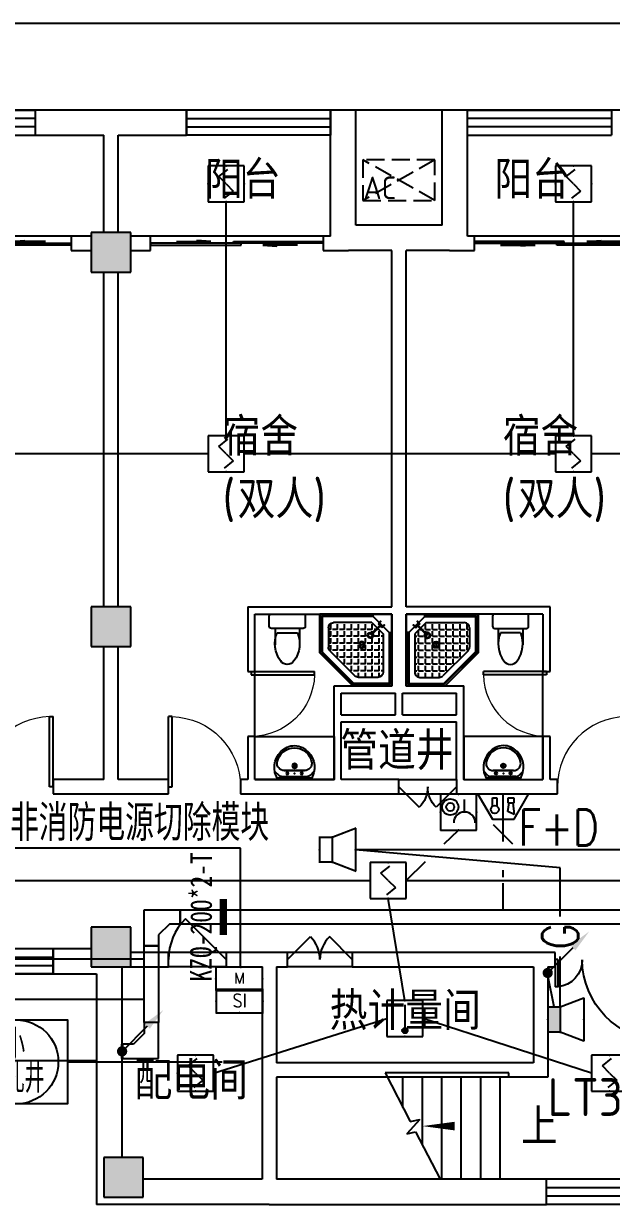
# Model space of a CAD drawing. Extents: x 1725663 to 4653551, y -550461 to 248782.
# Drawn here: x 2293231 to 2301393, y -43388 to -26988 of the extents above; entities that cross this region are included whole.
import ezdxf
from ezdxf.enums import TextEntityAlignment as Align

# ---------------------------------------------------------------- set-up
doc = ezdxf.new("R2010")
doc.units = 0
doc.header["$LTSCALE"] = 1000
doc.linetypes.add('DASH', pattern=[0.35, 0.25, -0.1])
for name, color, linetype in [('0-底图', 7, 'Continuous'), ('A-FLOR-STRS', 140, 'Continuous'), ('BTTK', 7, 'Continuous'), ('CABLETRAY', 4, 'Continuous'), ('CABLETRAY_DIM', 3, 'Continuous'), ('CLAYER', 7, 'Continuous'), ('COLUMN', 255, 'Continuous'), ('DIM-消防', 3, 'Continuous'), ('DIM_SYMB', 3, 'Continuous'), ('DOOR_FIRE', 4, 'Continuous'), ('EQUIP-广播', 3, 'Continuous'), ('EQUIP-消防', 3, 'Continuous'), ('GROUND', 2, 'Continuous'), ('LWIRE', 4, 'Continuous'), ('PUB_HATCH', 8, 'Continuous'), ('PUB_TEXT', 7, 'Continuous'), ('WALL', 2, 'Continuous'), ('WINDOW', 4, 'Continuous'), ('WIRE-消防', 1, 'Continuous'), ('WIRE-照明', 6, 'Continuous'), ('抗震支吊架', 2, 'Continuous'), ('洁具', 213, 'Continuous'), ('空调外机', 211, 'Continuous')]:
    doc.layers.add(name, color=color, linetype=linetype)
doc.styles.add('_TCH_DIM', font='SIMPLEX', dxfattribs={"width": 0.8, "height": 5, "bigfont": 'HZTXT'})
doc.styles.add('_TEL_DIM', font='SIMPLEX', dxfattribs={"width": 0.8, "height": 3.5, "bigfont": 'HZTXT'})
doc.styles.add('kzcad', font='', dxfattribs={"width": 0.8})
doc.styles.get("Standard").update_dxf_attribs({"font": 'geniso.shx', "bigfont": 'hztxt.shx'})
doc.styles.add('中西文等高字体', font='tssdeng.shx', dxfattribs={"width": 0.8, "bigfont": 'tssdchn.shx'})
doc.styles.get('kzcad').set_extended_font_data('SimSun')

# ---------------------------------------------------------------- blocks, each defined once
blk = doc.blocks.new('$Equip$00002649')
for p, q in [((-0.5, 0.5), (-0.5, -0.5)), ((0.5, 0.5), (-0.5, 0.5)), ((-0.2, 0.2), (0.05, 0.4)), ((0.5, -0.5), (0.5, 0.5)), ((0, 0), (-0.2, 0.2)), ((0, 0), (0.2, -0.2)), ((0.2, -0.2), (-0.05, -0.4)), ((-0.5, -0.5), (0.5, -0.5))]:
    blk.add_line(p, q)
at = {"const_width": 0.02}
blk.add_lwpolyline([(-0.5, 0.5), (0.5, 0.5), (0.5, -0.5), (-0.5, -0.5), (-0.5, 0.5), (0.5, 0.5)], dxfattribs=at)
for p in [(0, 0.5), (-0.5, 0), (0.5, 0), (0, -0.5)]:
    blk.add_point(p)
at = {"color": 7, "flags": 1}
for tag, height, p in [('A', 0.00002, (0, 0)), ('B', 0.4, (0.762, -0.208))]:
    blk.add_attdef(tag, text='', height=height, dxfattribs=at).set_placement(p, align=Align.MIDDLE_CENTER)
blk = doc.blocks.new('$equip$00002655')
for p, q in [((-0.5, 1), (-0.5, 0)), ((0.5, 1), (-0.5, 1)), ((0.5, 0), (0.5, 1)), ((-0.169, 0.5), (-0.169, 0.15)), ((-0.5, 0), (0.5, 0))]:
    blk.add_line(p, q)
at = {"const_width": 0.04}
blk.add_lwpolyline([(-0.5, 1), (0.5, 1), (0.5, 0), (-0.5, 0), (-0.5, 1), (0.5, 1)], dxfattribs=at)
for radius in [0.226, 0.113]:
    blk.add_circle((0.227, 0.36), radius)
blk.add_arc((-0.169, 0.8), 0.3, 180, 0)
for p in [(0, 1), (-0.5, 0.5), (0.5, 0.5), (0, 0)]:
    blk.add_point(p)
at = {"color": 7, "flags": 1}
for tag, height, p in [('B', 0.4, (0.762, 0.292)), ('A', 0.00002, (0, 0))]:
    blk.add_attdef(tag, text='', height=height, dxfattribs=at).set_placement(p, align=Align.MIDDLE_CENTER)
blk = doc.blocks.new('$equip$00002679')
for p, q in [((-0.3, 0.699), (-0.703, 0)), ((0.3, 0.699), (-0.3, 0.699)), ((0.3, 0.699), (-0.3, 0.699)), ((0, 0.699), (0, 0)), ((0.703, 0), (0.3, 0.699)), ((-0.264, 0.249), (-0.304, 0.569)), ((-0.304, 0.569), (-0.128, 0.489)), ((-0.128, 0.489), (-0.168, 0.249)), ((0.174, 0.11), (0.174, 0.338)), ((0.294, 0.338), (0.294, 0.11)), ((-0.703, 0), (0.703, 0)), ((-0.304, 0.249), (-0.304, 0.113)), ((-0.128, 0.249), (-0.304, 0.249)), ((-0.304, 0.113), (-0.128, 0.113)), ((-0.128, 0.113), (-0.128, 0.249)), ((0.294, 0.11), (0.174, 0.11))]:
    blk.add_line(p, q)
at = {"const_width": 0.04}
for points in [[(-0.299, 0.699), (0.301, 0.699), (0.703, 0), (-0.702, 0), (-0.299, 0.699), (0.301, 0.699)], [(-0.3, 0.699), (0.3, 0.699), (0.703, 0), (-0.703, 0), (-0.3, 0.699), (0.3, 0.699)]]:
    blk.add_lwpolyline(points, dxfattribs=at)
blk.add_circle((0.234, 0.43), 0.111)
for p in [(0, 0.699), (-0.501, 0.349), (0.502, 0.349), (0, 0)]:
    blk.add_point(p)
at = {"color": 7, "flags": 1}
for tag, height, p in [('B', 0.4, (0.961, 0.299)), ('A', 0.00002, (0, 0))]:
    blk.add_attdef(tag, text='', height=height, dxfattribs=at).set_placement(p, align=Align.MIDDLE_CENTER)
blk = doc.blocks.new('$TelecSys$00000079')
for p, q in [((0.7, 0.7), (0, 0)), ((0.104, 0.104), (0.104, 0.104)), ((-0.104, -0.104), (-0.104, -0.104))]:
    blk.add_line(p, q)
at = {"const_width": 0.142}
blk.add_lwpolyline([(-0.071, 0, 1), (0.071, 0, 1)], format="xyb", close=True, dxfattribs=at)
blk.add_solid([(0.63, 0.77), (0.77, 0.63), (1.15, 1.15)])
at = {"width": 0.8, "flags": 9}
blk.add_attdef('A', (0, 0), '', height=0.00002, dxfattribs=at)
blk = doc.blocks.new('$Equip$00002648')
for p, q in [((-0.5, 0.5), (-0.5, -0.5)), ((0.5, 0.5), (-0.5, 0.5)), ((0, 0.375), (0, -0.412)), ((0.5, -0.5), (0.5, 0.5)), ((-0.5, -0.5), (0.5, -0.5))]:
    blk.add_line(p, q)
at = {"const_width": 0.02}
blk.add_lwpolyline([(-0.5, 0.5), (0.5, 0.5), (0.5, -0.5), (-0.5, -0.5), (-0.5, 0.5), (0.5, 0.5)], dxfattribs=at)
blk.add_circle((0, -0.338), 0.075)
for p in [(0, 0.5), (-0.5, 0), (0.5, 0), (0, -0.5)]:
    blk.add_point(p)
for points in [[(-0.065, -0.3), (0.065, -0.3), (-0.075, -0.338), (0.075, -0.338)], [(-0.038, -0.273), (0.037, -0.273), (-0.065, -0.3), (0.065, -0.3)], [(0, -0.263), (0, -0.263), (-0.038, -0.273), (0.037, -0.273)], [(-0.065, -0.375), (0.065, -0.375), (-0.075, -0.338), (0.075, -0.338)], [(-0.038, -0.402), (0.037, -0.402), (-0.065, -0.375), (0.065, -0.375)], [(0, -0.412), (0, -0.412), (-0.038, -0.402), (0.037, -0.402)]]:
    blk.add_solid(points)
at = {"color": 7, "flags": 1}
for tag, height, p in [('A', 0.00002, (0, 0)), ('B', 0.4, (0.762, -0.208))]:
    blk.add_attdef(tag, text='', height=height, dxfattribs=at).set_placement(p, align=Align.MIDDLE_CENTER)
blk = doc.blocks.new('$TelecSys$00000111')
blk.add_line((0.268, 0.268), (-0.268, -0.268))
at = {"color": 7, "style": '_TEL_DIM', "width": 0.8}
blk.add_attdef('N', text='', height=1, dxfattribs=at).set_placement((-0.212, 0.579), align=Align.MIDDLE)
blk = doc.blocks.new('$equip$00002982')
for p, q in [((0, 0.35), (0.35, 0.35)), ((0, 0.35), (0, -0.35)), ((0.35, 0.35), (1, 0.6)), ((0.35, 0.35), (0.35, -0.35)), ((1, 0.6), (1, -0.6)), ((0.35, -0.35), (0, -0.35)), ((1, -0.6), (0.35, -0.35))]:
    blk.add_line(p, q)
at = {"const_width": 0.04}
blk.add_lwpolyline([(0.35, 0.35), (0, 0.35), (0, -0.35), (0.35, -0.35), (1, -0.6), (1, 0.6), (0.35, 0.35), (0, 0.35)], dxfattribs=at)
for p in [(0.35, 0.35), (0, 0), (1, 0), (0.35, -0.35)]:
    blk.add_point(p)
at = {"color": 7, "style": '_TEL_DIM', "flags": 1}
for tag in ['A', 'REMARK']:
    blk.add_attdef(tag, text='', height=0.00002, dxfattribs=at).set_placement((0, 0), align=Align.MIDDLE_CENTER)
blk = doc.blocks.new('$equip$00002984')
blk.add_hatch(color=256).paths.add_polyline_path([(0.35, 0.35), (0, 0.35), (0, -0.35), (0.35, -0.35)])
for p, q in [((0, 0.35), (0, -0.35)), ((0, 0.35), (0.35, 0.35)), ((0.35, 0.35), (1, 0.6)), ((0.35, 0.35), (0.35, -0.35)), ((1, 0.6), (1, -0.6)), ((0.35, -0.35), (0, -0.35)), ((1, -0.6), (0.35, -0.35))]:
    blk.add_line(p, q)
at = {"const_width": 0.02}
blk.add_lwpolyline([(0.35, 0.35), (0, 0.35), (0, -0.35), (0.35, -0.35), (1, -0.6), (1, 0.6), (0.35, 0.35), (0, 0.35)], dxfattribs=at)
for p in [(0.35, 0.35), (0, 0), (1, 0), (0.35, -0.35)]:
    blk.add_point(p)
at = {"color": 7, "style": '_TEL_DIM', "flags": 1}
for tag in ['A', 'REMARK']:
    blk.add_attdef(tag, text='', height=0.00002, dxfattribs=at).set_placement((0, 0), align=Align.MIDDLE_CENTER)
blk = doc.blocks.new('$equip_U$00000157(WIN7-PC-dian)')
for p, q in [((-0.65, 0.65), (-0.65, 0)), ((0.65, 0.65), (-0.65, 0.65)), ((0.65, 0), (0.65, 0.65)), ((-0.65, 0), (0.65, 0))]:
    blk.add_line(p, q)
for p in [(0.041, 0.65), (-0.65, 0.325), (0.041, 0), (0.65, 0.325)]:
    blk.add_point(p)
at = {"color": 7, "style": '_TEL_DIM'}
blk.add_attdef('$TEXT$', text='', height=0.3, dxfattribs=at).set_placement((0.006, 0.343), align=Align.MIDDLE_CENTER)
at = {"color": 7, "style": '_TEL_DIM', "flags": 1}
for tag in ['A', 'REMARK']:
    blk.add_attdef(tag, text='', height=0.00002, dxfattribs=at).set_placement((0, 0), align=Align.MIDDLE_CENTER)
at = {"layer": 'EQUIP-消防', "color": 7, "style": '_TEL_DIM', "flags": 1}
blk.add_attdef('REMARK', text='', height=0.00002, dxfattribs=at).set_placement((0, 0), align=Align.MIDDLE_CENTER)
blk.add_attdef('REMARK', text='', height=0.00002, dxfattribs=at).set_placement((0, 0), align=Align.MIDDLE_CENTER)
blk = doc.blocks.new('A$C74FB5005')
at = {"layer": 'WIRE-照明'}
blk.add_lwpolyline([(0, 1167), (1417, 1167), (1417, 0), (0, 0)], close=True, dxfattribs=at)
blk.add_circle((708, 583), 583, dxfattribs=at)
at = {"layer": 'BTTK', "style": '中西文等高字体', "width": 0.7}
for s, height, p in [('小', 417, (552, 618)), ('手孔井', 416.7, (267, 158))]:
    blk.add_text(s, height=height, dxfattribs=at).set_placement(p)
blk = doc.blocks.new('jhgj')
at = {"layer": 'WIRE-照明'}
blk.add_line((2574379, -38346), (2576530, -38346), dxfattribs=at)
blk.add_blockref('A$C74FB5005', (2572962, -38929), dxfattribs=at)
blk = doc.blocks.new('1F平面-CAD导入_dwg_Drawing4_t3_dwg_$plan$00001613-474159-1F-927810-1F')
at = {"layer": '洁具'}
for p, q in [((-200, 170), (-430, 170)), ((-30, 250), (-170, 250)), ((-260, -140), (-260, 140)), ((-200, -170), (-200, -220)), ((-170, -250), (-30, -250))]:
    blk.add_line(p, q, dxfattribs=at)
for points in [[(-200, 220), (-200, 170), (-200, -170), (-430, -170)], [(0, -220), (0, 220)]]:
    blk.add_lwpolyline(points, dxfattribs=at)
for centre, radius, start, end in [((-413, -227), 398, 67.4505, 126.6381), ((-170, 220), 30, 90, 180), ((-30, 220), 30, 0, 90), ((-590, 0), 110, 123.4509, 236.5491), ((-413, 227), 398, 233.3619, 292.5495), ((-170, -220), 30, 180, 270), ((-30, -220), 30, 270, 0)]:
    blk.add_arc(centre, radius, start, end, dxfattribs=at)
blk = doc.blocks.new('$lvtry$00000169')
at = {"color": 0}
for p, q in [((259, -36), (259, 0)), ((259, -36), (36, -259)), ((276, -120), (120, -276)), ((144, -151), (291, -298)), ((151, -144), (298, -291)), ((259, -24), (976, -24)), ((259, -36), (964, -36)), ((270, -213), (270, -143)), ((276, -120), (808, -120)), ((366, -213), (366, -143)), ((462, -213), (462, -143)), ((558, -213), (558, -143)), ((655, -213), (655, -143)), ((751, -213), (751, -143)), ((847, -213), (847, -143)), ((964, -36), (976, -24)), ((964, -36), (964, -525)), ((976, -24), (976, -530)), ((36, -259), (0, -259)), ((24, -259), (24, -976)), ((36, -259), (36, -964)), ((120, -276), (120, -808)), ((120, -309), (147, -309)), ((173, -309), (173, -239)), ((173, -309), (243, -309)), ((183, -213), (205, -213)), ((220, -213), (243, -213)), ((270, -213), (340, -213)), ((270, -263), (270, -239)), ((334, -309), (340, -309)), ((366, -213), (436, -213)), ((366, -309), (366, -239)), ((366, -309), (436, -309)), ((462, -213), (532, -213)), ((462, -309), (462, -239)), ((462, -309), (532, -309)), ((558, -213), (628, -213)), ((558, -309), (558, -239)), ((558, -309), (628, -309)), ((655, -213), (725, -213)), ((655, -309), (655, -239)), ((655, -309), (725, -309)), ((751, -213), (821, -213)), ((751, -309), (751, -239)), ((751, -309), (821, -309)), ((847, -213), (880, -213)), ((847, -309), (847, -239)), ((847, -309), (880, -309)), ((880, -192), (880, -460)), ((120, -405), (147, -405)), ((173, -405), (173, -335)), ((173, -405), (243, -405)), ((173, -501), (173, -431)), ((270, -405), (270, -335)), ((270, -405), (340, -405)), ((270, -501), (270, -431)), ((366, -405), (366, -335)), ((366, -405), (379, -405)), ((366, -501), (366, -431)), ((462, -405), (462, -335)), ((462, -405), (532, -405)), ((462, -501), (462, -431)), ((558, -405), (558, -335)), ((558, -405), (628, -405)), ((558, -501), (558, -431)), ((655, -405), (655, -335)), ((655, -405), (725, -405)), ((655, -501), (655, -431)), ((751, -405), (751, -335)), ((751, -405), (821, -405)), ((751, -501), (751, -431)), ((847, -405), (847, -335)), ((847, -405), (880, -405)), ((847, -501), (847, -431)), ((120, -501), (147, -501)), ((120, -598), (147, -598)), ((173, -501), (243, -501)), ((173, -598), (173, -528)), ((173, -598), (243, -598)), ((173, -694), (173, -624)), ((270, -501), (340, -501)), ((270, -598), (270, -528)), ((270, -598), (340, -598)), ((270, -694), (270, -624)), ((366, -501), (436, -501)), ((366, -598), (366, -528)), ((366, -598), (436, -598)), ((366, -694), (366, -624)), ((462, -501), (532, -501)), ((462, -598), (462, -528)), ((462, -598), (532, -598)), ((462, -694), (462, -624)), ((859, -511), (511, -859)), ((964, -525), (525, -964)), ((976, -530), (530, -976)), ((558, -501), (628, -501)), ((558, -598), (558, -528)), ((558, -598), (628, -598)), ((558, -694), (558, -624)), ((655, -501), (725, -501)), ((655, -598), (655, -528)), ((655, -598), (725, -598)), ((655, -694), (655, -624)), ((751, -501), (821, -501)), ((751, -598), (751, -528)), ((751, -598), (773, -598)), ((847, -501), (867, -501)), ((964, -525), (976, -530)), ((120, -694), (147, -694)), ((120, -790), (147, -790)), ((173, -694), (243, -694)), ((173, -790), (173, -720)), ((173, -790), (243, -790)), ((173, -878), (173, -816)), ((270, -694), (340, -694)), ((270, -790), (270, -720)), ((270, -790), (340, -790)), ((270, -880), (270, -816)), ((366, -694), (436, -694)), ((366, -790), (366, -720)), ((366, -790), (436, -790)), ((366, -880), (366, -816)), ((462, -694), (532, -694)), ((462, -790), (462, -720)), ((462, -790), (532, -790)), ((462, -880), (462, -816)), ((558, -694), (628, -694)), ((558, -790), (558, -720)), ((558, -790), (580, -790)), ((655, -694), (676, -694)), ((36, -964), (24, -976)), ((24, -976), (530, -976)), ((36, -964), (525, -964)), ((192, -880), (460, -880)), ((525, -964), (530, -976))]:
    blk.add_line(p, q, dxfattribs=at)
blk.add_lwpolyline([(0, 0), (0, -1000), (540, -1000), (1000, -540), (1000, 0)], close=True)
for points in [[(0, 0), (0, -1000)], [(0, 0), (1000, 0)], [(1000, 0), (1000, -540)], [(136, -190), (148, -178), (132, -162), (121, -174)], [(190, -136), (178, -148), (162, -132), (174, -121)], [(1000, -540), (540, -1000)], [(0, -1000), (540, -1000)]]:
    blk.add_lwpolyline(points, close=True, dxfattribs=at)
for radius in [43.8, 31.1]:
    blk.add_circle((416, -428), radius, dxfattribs=at)
for centre, radius, start, end in [((808, -192), 72, 0, 90), ((296, -296), 40.6, 142.583, 128.4197), ((296, -296), 28.6, 145.828, 125.6599), ((808, -460), 72, 315, 0), ((192, -808), 72, 180, 270), ((460, -808), 72, 270, 315)]:
    blk.add_arc(centre, radius, start, end, dxfattribs=at)
for p in [(103, -156, 0), (156, -102, 0), (416, -428, 0)]:
    blk.add_point(p, dxfattribs=at)
blk = doc.blocks.new('$lvtry$00000178')
at = {"color": 0}
for p, q in [((-238, 0), (238, 0)), ((-214, -36), (-272, -91)), ((-180, -23), (180, -23)), ((-142, -105), (140, -105)), ((140, -105), (-142, -105)), ((216, -37), (268, -91))]:
    blk.add_line(p, q, dxfattribs=at)
blk.add_lwpolyline([(-104, -430, 0.224698), (110, -425, 0.348046), (269, -79), (239, 0), (-241, 0), (-271, -79, 0.356844)], format="xyb", close=True, dxfattribs=at)
for centre, radius in [((-100, -65), 16.3), ((1, -172), 31.6), ((100, -65), 16.3)]:
    blk.add_circle(centre, radius, dxfattribs=at)
at = {"color": 0, "lineweight": 13}
blk.add_circle((1, -172), 23, dxfattribs=at)
at = {"color": 0}
for centre, radius, start, end in [((-142, -205), 100, 90, 190.5602), ((-180, -73), 50, 90, 133.181), ((140, -205), 100, 349.4398, 90), ((180, -73), 50, 44.5607, 90), ((-1, -179), 243, 190.5602, 349.4398)]:
    blk.add_arc(centre, radius, start, end, dxfattribs=at)
for p in [(0, -65), (1, -172)]:
    blk.add_point(p, dxfattribs=at)
blk = doc.blocks.new('A$C70365C93')
at = {"layer": '洁具'}
blk.add_lwpolyline([(-1900, 2300), (-1900, 1700), (-800, 1700), (-800, 2300)], close=True, dxfattribs=at)
blk.add_blockref('$lvtry$00000178', (-1350, 2280), dxfattribs=at)
at = {"layer": '洁具', "rotation": 180}
blk.add_blockref('$lvtry$00000169', (0, 0), dxfattribs=at)
at = {"layer": '洁具', "extrusion": (0, 0, -1), "xscale": -1, "zscale": -1, "rotation": 90}
blk.add_blockref('1F平面-CAD导入_dwg_Drawing4_t3_dwg_$plan$00001613-474159-1F-927810-1F', (1450, 0), dxfattribs=at)
blk = doc.blocks.new('A$Cf5a72a1b')
at = {"layer": '空调外机', "linetype": 'DASH'}
for p, q in [((1000, 563), (0, 0)), ((1000, 0), (0, 563))]:
    blk.add_line(p, q, dxfattribs=at)
blk.add_lwpolyline([(1000, 563), (0, 563), (0, 0), (1000, 0)], close=True, dxfattribs=at)
at = {"layer": 'PUB_TEXT'}
blk.add_text('AC', height=315, dxfattribs=at).set_placement((5, 18))
blk = doc.blocks.new('$DorLib2D$00000116')
at = {"color": 0}
for p, q in [((-0.5, 0), (-0.146, 0.354)), ((0.5, 0), (0.146, 0.354))]:
    blk.add_line(p, q, dxfattribs=at)
for centre, start, end in [((-0.5, 0), 0, 45), ((0.5, 0), 135, 180)]:
    blk.add_arc(centre, 0.5, start, end, dxfattribs=at)
blk = doc.blocks.new('$DorLib2D$00000001')
for p, q in [((0.45, 0.975), (0.5, 0.975)), ((0.45, 0), (0.45, 0.975)), ((0.5, 0), (0.5, 0.975)), ((0.5, 0), (0.45, 0))]:
    blk.add_line(p, q)
at = {"lineweight": 13}
blk.add_arc((0.475, 0), 0.975, 91.4693, 180, dxfattribs=at)
blk = doc.blocks.new('$DorLib2D$00000114')
at = {"color": 0}
blk.add_line((0.5, 0), (-0.207, 0.707), dxfattribs=at)
blk.add_arc((0.5, 0), 1, 135, 180, dxfattribs=at)
blk = doc.blocks.new('$WINLIB2D$00000001')
at = {"color": 0}
for points in [[(-0.5, 0.5), (-0.5, -0.5)], [(-0.5, 0.5), (0.5, 0.5)], [(0.5, -0.5), (0.5, 0.5)], [(0.5, 0.1667), (-0.5, 0.1667)], [(0.5, -0.1667), (-0.5, -0.1667)], [(-0.5, -0.5), (0.5, -0.5)]]:
    blk.add_lwpolyline(points, dxfattribs=at)
blk = doc.blocks.new('$DorLib2D$00000131')
at = {"color": 0, "linetype": 'Continuous'}
for p, q in [((0.15, 0.125), (0.2319, 0.1973)), ((0.2319, 0.1973), (0.2319, 0.125)), ((-0.5, 0.125), (-0.5, 0)), ((0.0192, 0.125), (-0.5, 0.125)), ((0.0192, 0), (0.0192, 0.125)), ((0.35, 0.125), (0.15, 0.125)), ((-0.5, 0), (0.0192, 0)), ((-0.024, 0), (0.5, 0)), ((-0.024, -0.125), (-0.024, 0)), ((0.5, 0), (0.5, -0.125)), ((-0.35, -0.125), (-0.15, -0.125)), ((-0.2319, -0.1973), (-0.2319, -0.125)), ((-0.15, -0.125), (-0.2319, -0.1973)), ((0.5, -0.125), (-0.024, -0.125))]:
    blk.add_line(p, q, dxfattribs=at)
blk = doc.blocks.new('$DorLib2D$00000225')
at = {"color": 0}
for p, q in [((0.475, -0.001), (0.475, 0.752)), ((0.475, 0.752), (0.5, 0.752)), ((0.5, -0.001), (0.5, 0.752)), ((-0.5, 0), (-0.5, 0.252)), ((-0.475, 0.252), (-0.5, 0.252)), ((-0.475, 0), (-0.475, 0.252)), ((-0.475, 0), (-0.5, 0)), ((0.475, -0.001), (0.5, -0.001))]:
    blk.add_line(p, q, dxfattribs=at)
for centre, radius, start, end in [((0.505, -0.002), 0.755, 92.2493, 179.7238), ((-0.501, 0.003), 0.251, 359.7899, 84.0974)]:
    blk.add_arc(centre, radius, start, end, dxfattribs=at)
blk = doc.blocks.new('ghj')
at = {"layer": 'PUB_HATCH'}
for points in [[(1505582, 51245.3), (1505032, 51245.3), (1505032, 50695.3), (1505582, 50695.3)], [(1505582, 46045.3), (1505032, 46045.3), (1505032, 45495.3), (1505582, 45495.3)], [(1505582, 41595.3), (1505032, 41595.3), (1505032, 41045.3), (1505582, 41045.3)], [(1505757, 38395.3), (1505207, 38395.3), (1505207, 37845.3), (1505757, 37845.3)]]:
    blk.add_hatch(color=256, dxfattribs=at).paths.add_polyline_path(points)
at = {"layer": 'A-FLOR-STRS'}
for p, q in [((1510712, 39570.3), (1509113.8, 39570.3)), ((1509113.8, 39570.3), (1509464.8, 38894.8)), ((1510832, 39570.3), (1509113.8, 39570.3)), ((1510832, 39510.3), (1510832, 39570.3)), ((1510832, 39510.3), (1509145, 39510.3)), ((1509362, 39092.6), (1509362, 39510.3)), ((1509632, 38573), (1509632, 39510.3)), ((1509902, 38095.3), (1509902, 39510.3)), ((1510172, 38095.3), (1510172, 39510.3)), ((1510442, 38095.3), (1510442, 39510.3)), ((1510712, 38095.3), (1510712, 39510.3)), ((1509596.6, 38923.9), (1509414.7, 38725.7)), ((1509464.8, 38894.8), (1509596.6, 38923.9)), ((1509414.7, 38725.7), (1509538.4, 38753.1)), ((1509538.4, 38753.1), (1509880.2, 38095.3)), ((1510712, 38095.3), (1509880.2, 38095.3))]:
    blk.add_line(p, q, dxfattribs=at)
at = {"layer": 'COLUMN'}
for p, q in [((1505582, 51245.3), (1505032, 51245.3)), ((1505032, 51245.3), (1505032, 50695.3)), ((1505582, 50695.3), (1505582, 51245.3)), ((1505032, 50695.3), (1505582, 50695.3)), ((1505582, 46045.3), (1505032, 46045.3)), ((1505032, 46045.3), (1505032, 45495.3)), ((1505582, 45495.3), (1505582, 46045.3)), ((1505032, 45495.3), (1505582, 45495.3)), ((1505582, 41595.3), (1505032, 41595.3)), ((1505032, 41595.3), (1505032, 41045.3)), ((1505582, 41045.3), (1505582, 41595.3)), ((1505032, 41045.3), (1505582, 41045.3)), ((1505757, 38395.3), (1505207, 38395.3)), ((1505207, 38395.3), (1505207, 37845.3)), ((1505757, 37845.3), (1505757, 38395.3)), ((1505207, 37845.3), (1505757, 37845.3))]:
    blk.add_line(p, q, dxfattribs=at)
at = {"layer": 'DIM_SYMB'}
blk.add_lwpolyline([(1510847, 38832.8, 0, 0, 0), (1509632, 38832.8, 0, 120, 0), (1510082, 38832.8, 0, 0, 0)], format="xyseb", dxfattribs=at)
at = {"layer": 'DOOR_FIRE'}
for p, q in [((1509307, 43645.3), (1510107, 43645.3)), ((1509307, 43445.3), (1510107, 43445.3)), ((1506907.4, 41245.3, 100), (1506107.4, 41245.3, 100)), ((1508659.8, 41245.3), (1507759.8, 41245.3)), ((1506907.4, 41045.3, 100), (1506107.4, 41045.3, 100)), ((1508659.8, 41045.3), (1507759.8, 41045.3))]:
    blk.add_line(p, q, dxfattribs=at)
at = {"layer": 'GROUND'}
for p, q in [((1540407, 54145.3), (1495807, 54145.3)), ((1540407, 52945.3), (1497007, 52945.3)), ((1497007, 40945.3), (1505107, 40945.3)), ((1505107, 40945.3), (1505107, 39745.3)), ((1495807, 39745.3), (1505107, 39745.3))]:
    blk.add_line(p, q, dxfattribs=at)
at = {"layer": 'WALL'}
for p, q in [((1505307, 52945.3), (1504257, 52945.3)), ((1504257, 52945.3), (1504257, 52595.3)), ((1506357, 52945.3), (1505307, 52945.3)), ((1506357, 52595.3), (1506357, 52945.3)), ((1508707, 52945.3), (1508357, 52945.3)), ((1508357, 52945.3), (1508357, 52595.3)), ((1508707, 51345.3), (1508707, 52945.3)), ((1509907, 51345.3), (1509907, 52945.3)), ((1510257, 52945.3), (1509907, 52945.3)), ((1510257, 52595.3), (1510257, 52945.3)), ((1504257, 52595.3), (1505207, 52595.3)), ((1505207, 51245.3), (1505207, 52595.3)), ((1505407, 52595.3), (1506357, 52595.3)), ((1505407, 51245.3), (1505407, 52595.3)), ((1508357, 51195.3), (1508357, 52595.3)), ((1510257, 51195.3), (1510257, 52595.3)), ((1509307, 51345.3), (1508707, 51345.3)), ((1509907, 51345.3), (1509307, 51345.3)), ((1505032, 51195.3), (1504757, 51195.3)), ((1504757, 51195.3), (1504757, 50995.3)), ((1505857, 51195.3), (1505582, 51195.3)), ((1505857, 50995.3), (1505857, 51195.3)), ((1508357, 51195.3), (1508257, 51195.3)), ((1508257, 51195.3), (1508257, 50995.3)), ((1510357, 51195.3), (1510257, 51195.3)), ((1510357, 50995.3), (1510357, 51195.3)), ((1504757, 50995.3), (1505032, 50995.3)), ((1505582, 50995.3), (1505857, 50995.3)), ((1508257, 50995.3), (1508607, 50995.3)), ((1509207, 50995.3), (1508607, 50995.3)), ((1509207, 46045.3), (1509207, 50995.3)), ((1510007, 50995.3), (1509407, 50995.3)), ((1509407, 46045.3), (1509407, 50995.3)), ((1510007, 50995.3), (1510357, 50995.3)), ((1505207, 46045.3), (1505207, 50695.3)), ((1505407, 46045.3), (1505407, 50695.3)), ((1507207, 46045.3), (1509207, 46045.3)), ((1507207, 46045.3), (1507207, 45145.3)), ((1507307, 45945.3), (1509207, 45945.3)), ((1507307, 45145.3), (1507307, 45945.3)), ((1509207, 44945.3), (1509207, 45945.3)), ((1511407, 46045.3), (1509407, 46045.3)), ((1509407, 44945.3), (1509407, 45945.3)), ((1511307, 45945.3), (1509407, 45945.3)), ((1511307, 45945.3), (1511307, 45145.3)), ((1511407, 45145.3), (1511407, 46045.3)), ((1505207, 43645.3), (1505207, 45495.3)), ((1505407, 43645.3), (1505407, 45495.3)), ((1507207, 45145.3), (1507307, 45145.3)), ((1511307, 45145.3), (1511407, 45145.3)), ((1508407, 44945.3), (1509207, 44945.3)), ((1508407, 44445.3), (1508407, 44945.3)), ((1509407, 44945.3), (1510207, 44945.3)), ((1510207, 44445.3), (1510207, 44945.3)), ((1508507, 44845.3), (1509257, 44845.3)), ((1508507, 44545.3), (1508507, 44845.3)), ((1509257, 44545.3), (1509257, 44845.3)), ((1509357, 44845.3), (1510107, 44845.3)), ((1509357, 44545.3), (1509357, 44845.3)), ((1510107, 44545.3), (1510107, 44845.3)), ((1508407, 43645.3), (1508407, 44445.3)), ((1508507, 44545.3), (1509257, 44545.3)), ((1508507, 44445.3), (1509307, 44445.3)), ((1508507, 43645.3), (1508507, 44445.3)), ((1509307, 44445.3), (1510107, 44445.3)), ((1509357, 44545.3), (1510107, 44545.3)), ((1510107, 43645.3), (1510107, 44445.3)), ((1510207, 43645.3), (1510207, 44445.3)), ((1507307, 44245.3), (1507207, 44245.3)), ((1507207, 44245.3), (1507207, 43645.3)), ((1507307, 43645.3), (1507307, 44245.3)), ((1511407, 44245.3), (1511307, 44245.3)), ((1511307, 44245.3), (1511307, 43645.3)), ((1511407, 43645.3), (1511407, 44245.3)), ((1505207, 43645.3), (1504507, 43645.3)), ((1504507, 43645.3), (1504507, 43445.3)), ((1506107, 43645.3), (1505407, 43645.3)), ((1506107, 43445.3), (1506107, 43645.3)), ((1507207, 43645.3), (1507107, 43645.3)), ((1507107, 43645.3), (1507107, 43445.3)), ((1507307, 43645.3), (1508407, 43645.3)), ((1509307, 43645.3), (1508507, 43645.3)), ((1509307, 43445.3), (1509307, 43645.3)), ((1510107, 43645.3), (1510107, 43445.3)), ((1510207, 43645.3), (1511307, 43645.3)), ((1511507, 43645.3), (1511407, 43645.3)), ((1511507, 43445.3), (1511507, 43645.3)), ((1504507, 43445.3), (1505307, 43445.3)), ((1505307, 43445.3), (1506107, 43445.3)), ((1507107, 43445.3), (1507207, 43445.3)), ((1507207, 43445.3), (1508407, 43445.3)), ((1508407, 43445.3), (1509307, 43445.3)), ((1510107, 43445.3), (1510207, 43445.3)), ((1510207, 43445.3), (1511407, 43445.3)), ((1511407, 43445.3), (1511507, 43445.3)), ((1505032, 41295.3), (1504507, 41295.3)), ((1504507, 41295.3), (1504507, 40945.3)), ((1506107.4, 41245.3), (1505582, 41245.3)), ((1506107.4, 41045.3), (1506107.4, 41245.3)), ((1507507, 41245.3), (1506907.4, 41245.3)), ((1506907.4, 41245.3), (1506907.4, 41045.3)), ((1507759.8, 41245.3), (1507507, 41245.3)), ((1507759.8, 41045.3), (1507759.8, 41245.3)), ((1511273.5, 41245.3), (1508659.8, 41245.3)), ((1508659.8, 41245.3), (1508659.8, 41045.3)), ((1511477, 41245.3), (1511273.5, 41245.3)), ((1511477, 41045.3), (1511477, 41245.3)), ((1505457, 41045.3), (1505457, 38395.3)), ((1505582, 41045.3), (1506107.4, 41045.3)), ((1506907.4, 41045.3), (1507407, 41045.3)), ((1507407, 41045.3), (1507407, 39610.3)), ((1507607, 41045.3), (1507759.8, 41045.3)), ((1507607, 41045.3), (1507607, 39710.3)), ((1508659.8, 41045.3), (1511173.5, 41045.3)), ((1511173.5, 41045.3), (1511173.5, 39710.3)), ((1511373.5, 41045.3), (1511373.5, 39510.3)), ((1511373.5, 41045.3), (1511477, 41045.3)), ((1504507, 40945.3), (1505107, 40945.3)), ((1505107, 40945.3), (1505107, 37745.3)), ((1511173.5, 39710.3), (1507607, 39710.3)), ((1507407, 39610.3), (1507407, 38095.3)), ((1507607, 39510.3), (1507607, 38095.3)), ((1511373.5, 39510.3), (1507607, 39510.3)), ((1507407, 38095.3), (1505757, 38095.3)), ((1511357, 38095.3), (1507607, 38095.3)), ((1511357, 37745.3), (1511357, 38095.3)), ((1507507, 37745.3), (1505107, 37745.3)), ((1507507, 37745.3), (1511357, 37745.3))]:
    blk.add_line(p, q, dxfattribs=at)
at = {"layer": 'WINDOW'}
for p, q in [((1504757, 51195.3), (1502357, 51195.3)), ((1508257, 51195.3), (1505857, 51195.3)), ((1512757, 51195.3), (1510357, 51195.3)), ((1507307, 44245.3), (1507307, 45145.3)), ((1511307, 44245.3), (1511307, 45145.3))]:
    blk.add_line(p, q, dxfattribs=at)
blk.add_blockref('A$Cf5a72a1b', (1508807.5, 51689.1))
at = {"xscale": -1, "rotation": 180}
blk.add_blockref('A$C70365C93', (1509207, 45945.3), dxfattribs=at)
at = {"rotation": 180}
blk.add_blockref('A$C70365C93', (1509407, 45945.3), dxfattribs=at)
at = {"layer": 'DOOR_FIRE', "xscale": 800, "yscale": -800, "zscale": 200}
blk.add_blockref('$DorLib2D$00000116', (1509707, 43545.3), dxfattribs=at)
at = {"layer": 'DOOR_FIRE', "zscale": 200, "rotation": 180}
for name, p, xscale, yscale in [('$DorLib2D$00000114', (1506507.4, 41145.3), -800, -800), ('$DorLib2D$00000116', (1508209.8, 41145.3), -900, -900), ('$DorLib2D$00000225', (1512227, 41145.3), -1500, 1500)]:
    blk.add_blockref(name, p, dxfattribs=dict(at, xscale=xscale, yscale=yscale))
at = {"layer": 'WINDOW'}
for name, p, xscale, yscale, zscale, rotation in [('$WINLIB2D$00000001', (1503257, 52770.3), -2000, 350, -2000, 180), ('$WINLIB2D$00000001', (1507357, 52770.3), 2000, 350, 2000, 179.999999999998), ('$WINLIB2D$00000001', (1511257, 52770.3), -2000, 350, -2000, 180), ('$DorLib2D$00000131', (1503557, 51095.3), -2400, -200, -2400, 180), ('$DorLib2D$00000131', (1507057, 51095.3), 2400, -200, 2400, 180), ('$DorLib2D$00000131', (1511557, 51095.3), -2400, -200, -2400, 180), ('$DorLib2D$00000001', (1507257, 44695.3), 900, -900, 900, 90), ('$DorLib2D$00000001', (1511357, 44695.3), 900, 900, 900, 90), ('$WINLIB2D$00000001', (1503307, 41120.3), 2400, 350, 2400, 180), ('$WINLIB2D$00000001', (1512057, 37920.3), 1400, -350, 1400, 180)]:
    blk.add_blockref(name, p, dxfattribs=dict(at, xscale=xscale, yscale=yscale, zscale=zscale, rotation=rotation))
at = {"layer": 'WINDOW', "yscale": 1000}
for p, xscale, zscale in [((1504007, 43545.3), 1000, 1000), ((1506607, 43545.3), -1000, -1000), ((1512007, 43545.3), 1000, 1000)]:
    blk.add_blockref('$DorLib2D$00000001', p, dxfattribs=dict(at, xscale=xscale, zscale=zscale))
at = {"layer": 'CLAYER'}
for s, p in [('管道井', (1508492.3, 43782.3)), ('热计量间', (1508345, 40168.5)), ('配电间', (1505636, 39200.9))]:
    blk.add_text(s, height=525, dxfattribs=at).set_placement(p)
at = {"layer": 'PUB_TEXT'}
for s, p in [('阳台', (1506614.2, 51713.4)), ('阳台', (1510634, 51713.4)), ('宿舍', (1506857.7, 48145.6)), ('宿舍', (1510747.6, 48145.6)), ('(', (1506857.7, 47273.5)), ('双人', (1507067.7, 47273.5)), (')', (1508117.7, 47273.5)), ('(', (1510747.6, 47273.5)), ('双人', (1510957.6, 47273.5)), (')', (1512007.6, 47273.5)), ('LT3', (1511371.4, 38973.4))]:
    blk.add_text(s, height=525, dxfattribs=at).set_placement(p)
at = {"layer": 'PUB_TEXT', "color": 7, "style": '_TCH_DIM'}
blk.add_text('上', height=506.4, dxfattribs=at).set_placement((1511004.5, 38570.3))
blk = doc.blocks.new('$equip$00002776')
for p, q in [((0.65, 0.65), (-0.65, 0.65)), ((-0.65, 0.65), (-0.65, 0)), ((0.65, 0), (0.65, 0.65)), ((-0.65, 0), (0.65, 0))]:
    blk.add_line(p, q)
at = {"const_width": 0.04}
blk.add_lwpolyline([(-0.65, 0.65), (-0.65, 0), (0.65, 0), (0.65, 0.65), (-0.65, 0.65), (-0.65, 0)], dxfattribs=at)
for p in [(0, 0.65), (-0.65, 0.325), (0, 0), (0.65, 0.325)]:
    blk.add_point(p)
at = {"color": 7}
blk.add_attdef('$TEXT$', text='', height=0.4, dxfattribs=at).set_placement((0.006, 0.343), align=Align.MIDDLE_CENTER)
at = {"color": 7, "flags": 1}
for tag, p in [('B', (0.905, 0.246)), ('A', (0, 0))]:
    blk.add_attdef(tag, text='', height=0.4, dxfattribs=at).set_placement(p, align=Align.MIDDLE_CENTER)

msp = doc.modelspace()

# ---------------------------------------------------------------- linework, layer by layer
at = {"layer": 'CABLETRAY'}
for p, q in [((2294905, -39795), (2294905, -39295)), ((2294905, -39295), (2295405, -39295)), ((2294905, -39795), (2294905, -39295)), ((2294905, -39295), (2295405, -39295)), ((2295405, -39495), (2295405, -39295)), ((2295405, -39295), (2334264, -39295)), ((2295405, -39295), (2295405, -39495)), ((2295405, -39495), (2295405, -39295)), ((2295405, -39295), (2334264, -39295)), ((2295405, -39295), (2295405, -39495)), ((2295255, -39495), (2295105, -39645)), ((2295255, -39495), (2295105, -39645)), ((2295405, -39495), (2295255, -39495)), ((2295405, -39495), (2295255, -39495)), ((2334264, -39495), (2295405, -39495)), ((2334264, -39495), (2295405, -39495)), ((2295105, -39645), (2295105, -39795)), ((2295105, -39645), (2295105, -39795)), ((2295105, -39795), (2294905, -39795)), ((2294905, -40862), (2294905, -39795)), ((2294905, -39795), (2295105, -39795)), ((2295105, -39795), (2294905, -39795)), ((2294905, -40862), (2294905, -39795)), ((2294905, -39795), (2295105, -39795)), ((2295105, -39795), (2295105, -40862)), ((2295105, -39795), (2295105, -40862)), ((2295105, -40862), (2294905, -40862)), ((2295105, -40862), (2294905, -40862)), ((2294905, -40862), (2294905, -41012)), ((2295105, -40862), (2294905, -40862)), ((2295105, -40862), (2294905, -40862)), ((2294905, -40862), (2294905, -41012)), ((2295105, -41362), (2295105, -40862)), ((2295105, -41362), (2295105, -40862)), ((2294593, -41362), (2294593, -41162)), ((2294593, -41162), (2294605, -41162)), ((2294593, -41362), (2294593, -41162)), ((2294593, -41162), (2294605, -41162)), ((2294605, -41162), (2294605, -41362)), ((2294755, -41162), (2294605, -41162)), ((2294605, -41162), (2294605, -41362)), ((2294605, -41162), (2294605, -41362)), ((2294755, -41162), (2294605, -41162)), ((2294605, -41162), (2294605, -41362)), ((2294905, -41012), (2294755, -41162)), ((2294905, -41012), (2294755, -41162)), ((2294605, -41362), (2294593, -41362)), ((2294605, -41362), (2294593, -41362)), ((2294605, -41362), (2295105, -41362)), ((2294605, -41362), (2295105, -41362))]:
    msp.add_line(p, q, dxfattribs=at)
at = {"layer": 'CABLETRAY_DIM'}
for p, q in [((2294905, -39980), (2291939, -39980)), ((2294905, -40540), (2291939, -40540))]:
    msp.add_line(p, q, dxfattribs=at)
at = {"layer": 'DIM-消防'}
for p, q in [((2296245, -38439), (2292891, -38439)), ((2296245, -40093), (2296245, -38439))]:
    msp.add_line(p, q, dxfattribs=at)
at = {"layer": 'WIRE-消防'}
for p, q in [((2296043, -32711, 4200), (2296043, -29463, 4200)), ((2300865, -32711, 4200), (2300865, -29463, 4200)), ((2295793, -32961, 4200), (2293065, -32961, 4200)), ((2300615, -32961, 4200), (2296293, -32961, 4200)), ((2303793, -32961, 4200), (2301115, -32961, 4200)), ((2299891, -38349), (2299891, -38037)), ((2299070, -38379, 1150), (2299269, -38188)), ((2300684, -38715), (2297839, -38461)), ((2309421, -38461), (2297839, -38461)), ((2298543, -38888, 4200), (2298814, -38626, 2632)), ((2299891, -38843), (2299891, -38745)), ((2300684, -39391), (2300684, -38715)), ((2290593, -38888, 4200), (2298043, -38888, 4200)), ((2298543, -38888, 4200), (2306043, -38888, 4200)), ((2299891, -39295), (2299891, -38924)), ((2298526, -40555, 4200), (2298293, -39138, 4200)), ((2300684, -40645), (2300684, -39943)), ((2300597, -40645), (2300509, -40209)), ((2295868, -41563, 4200), (2298276, -40805, 4200)), ((2301118, -41563, 4200), (2298776, -40805, 4200))]:
    msp.add_line(p, q, dxfattribs=at)
at = {"layer": '抗震支吊架', "color": 2, "const_width": 100}
msp.add_lwpolyline([(2296005, -39645), (2296005, -39145)], dxfattribs=at)

# ---------------------------------------------------------------- block references
at = {"layer": '0-底图'}
for name, p in [('ghj', (789136, -81133)), ('jhgj', (-280540, -3063))]:
    msp.add_blockref(name, p, dxfattribs=at)
at = {"layer": 'DIM-消防'}
ref = msp.add_blockref('$TelecSys$00000111', (2299891, -38249), dxfattribs=dict(at, xscale=500, yscale=500, zscale=500, rotation=270.0036473259305))
ref.add_attrib('N', 'F+D', dxfattribs={"layer": '0', "color": 7, "height": 500, "style": '_TEL_DIM', "width": 0.8}).set_placement((2300663, -38152), align=Align.MIDDLE)
at = {"layer": 'EQUIP-广播', "xscale": 500, "yscale": 500, "zscale": 500}
for name, p in [('$equip$00002982', (2297339, -38461)), ('$equip$00002984', (2300509, -40820))]:
    msp.add_blockref(name, p, dxfattribs=at)
at = {"layer": 'EQUIP-消防', "xscale": 500, "yscale": 500, "zscale": 500}
for name, p in [('$Equip$00002649', (2296043, -29213, 4200)), ('$Equip$00002649', (2300865, -29213, 4200)), ('$Equip$00002649', (2296043, -32961, 4200)), ('$Equip$00002649', (2300865, -32961, 4200)), ('$Equip$00002649', (2298293, -38888, 4200)), ('$Equip$00002648', (2298526, -40805, 4200)), ('$Equip$00002649', (2295618, -41563, 4200)), ('$Equip$00002649', (2301368, -41563, 4200))]:
    msp.add_blockref(name, p, dxfattribs=at)
at = {"layer": 'EQUIP-消防', "xscale": 500, "yscale": 500, "zscale": 500, "rotation": 180}
for name, p in [('$equip$00002655', (2299269, -37688)), ('$equip$00002679', (2299891, -37688))]:
    msp.add_blockref(name, p, dxfattribs=at)
at = {"layer": 'EQUIP-消防', "xscale": 500, "yscale": 500, "zscale": 500}
for name, p, values in [('$equip_U$00000157(WIN7-PC-dian)', (2296225, -40418), {'$TEXT$': 'M'}), ('$equip$00002776', (2296229, -40728), {'$TEXT$': 'SI'})]:
    msp.add_blockref(name, p, dxfattribs=at).add_auto_attribs(values)
at = {"layer": 'LWIRE', "xscale": 500, "yscale": 500, "zscale": 500}
for p in [(2300509, -40173), (2294599, -41262)]:
    msp.add_blockref('$TelecSys$00000079', p, dxfattribs=at)

# ---------------------------------------------------------------- texts
at = {"layer": 'DIM-消防', "color": 7, "style": '_TEL_DIM', "width": 0.8}
msp.add_text('非消防电源切除模块', height=500, dxfattribs=at).set_placement((2293041, -38339))
at = {"layer": 'DIM-消防', "style": '_TEL_DIM', "width": 0.8}
msp.add_text('G', height=500, rotation=90, dxfattribs=at).set_placement((2300684, -39667), align=Align.MIDDLE_CENTER)
at = {"layer": '抗震支吊架', "color": 2, "style": 'kzcad', "width": 0.8}
msp.add_text('KZQ-200*2-T', height=300, rotation=89.8854, dxfattribs=at).set_placement((2295845, -39395), align=Align.CENTER)

doc.saveas('drawing.dxf')
